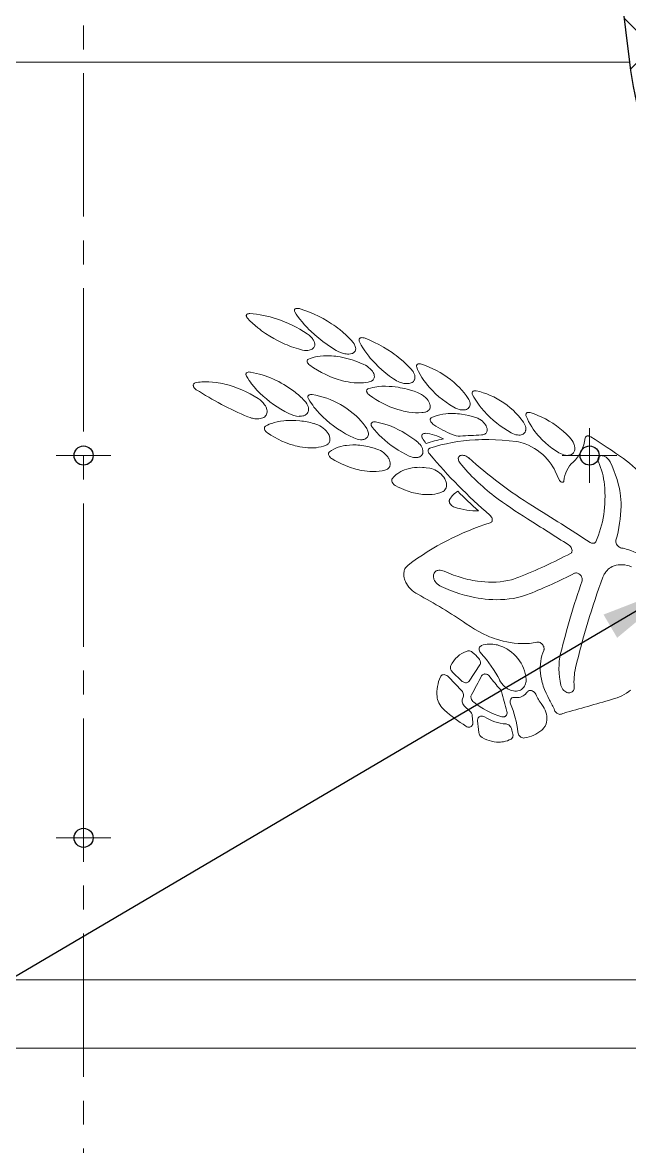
# Model space of a CAD drawing. Extents: x -180 to 858, y -94 to 522.
# Drawn here: x 311.02 to 333.26, y 177.16 to 218.33 of the extents above; entities that cross this region are included whole.
import ezdxf

# ---------------------------------------------------------------- set-up
doc = ezdxf.new("R2010")
doc.units = 0
doc.header["$LTSCALE"] = 7
doc.header["$MEASUREMENT"] = 0
doc.linetypes.add('CENTER2', pattern=[1.125, 0.75, -0.125, 0.125, -0.125])
doc.layers.get('0').update_dxf_attribs({"linetype": 'CONTINUOUS', "lineweight": 15})
for name, color, linetype, lineweight in [('1', 1, 'CENTER2', 15), ('3', 3, 'CONTINUOUS', 30), ('8', 250, 'CONTINUOUS', 15)]:
    doc.layers.add(name, color=color, linetype=linetype, lineweight=lineweight)
doc.styles.add('ITALICT', font='ITALICT.shx', dxfattribs={"width": 0.8, "height": 3})
doc.dimstyles.get("Standard").update_dxf_attribs({"dimtxt": 3, "dimasz": 3, "dimexe": 0.5, "dimexo": 0.5, "dimgap": 0.8, "dimtad": 1, "dimdsep": 46, "dimtxsty": 'ITALICT', "dimcen": 0.09, "dimazin": 2, "dimtfac": 1, "dimtmove": 0, "dimatfit": 3, "dimfxl": 1, "dimtolj": 1, "dimtzin": 0, "dimarcsym": 0})

msp = doc.modelspace()

# ---------------------------------------------------------------- hatches: boundary and pattern name
at = {"layer": '8'}
h = msp.add_hatch(dxfattribs=at)
h.set_pattern_fill('ANSI37', color=256, scale=15)
h.paths.add_polyline_path([(352.7875, 165.9892), (353.6076, 174.242, 0.0247662), (353.9311, 180.7683), (353.9311, 183.2683, 0.2007632), (341.5938, 212.7557, -0.1692406), (339.2115, 217.5979), (334.6943, 254.4683), (328.6495, 254.4683), (333.2561, 216.8683, 0.1692406), (337.3815, 208.4829, -0.2007632), (347.9311, 183.2683), (347.9311, 180.7683, -0.0247662), (347.637, 174.8353), (346.8169, 166.5825, 0.0216508), (346.4311, 159.6683), (345.3334, 71.5419, 0.0344623), (345.5664, 67.4179), (347.6957, 50.5186, -0.0313452), (347.9311, 46.7683), (347.9311, 42.7683, -0.0349642), (347.5495, 37.3183), (353.9311, 37.3183), (353.9311, 46.7683, 0.0313452), (353.6487, 51.2687), (351.5193, 68.168, -0.0344623), (351.3329, 71.4672), (352.4306, 159.5935, -0.0216508)])
h.paths.add_polyline_path([(366.2561, 254.4683), (340.7392, 254.4683), (345.167, 218.3275, 0.1692406), (345.8062, 217.0284, -0.2007632), (359.9311, 183.2683), (359.9311, 180.7683, -0.0247662), (359.5782, 173.6487), (358.7581, 165.3959, 0.0216508), (358.4301, 159.5188), (357.3325, 71.3924, 0.0344623), (357.4723, 68.918), (359.6016, 52.0188, -0.0313452), (359.9311, 46.7683), (359.9311, 37.3183), (366.2561, 37.3183)])
h.paths.add_polyline_path([(351.0771, 129.7419), (351.0771, 137.849), (347.3271, 137.849), (347.3271, 129.7419)], flags=24)
h.paths.add_polyline_path([(350.1727, 138.0666), (350.1727, 145.4083), (347.5477, 145.4083), (347.5477, 138.0666)], flags=24)
h.paths.add_polyline_path([(363.0726, 138.0666), (363.0726, 145.4083), (360.4476, 145.4083), (360.4476, 138.0666)], flags=24)
h.paths.add_polyline_path([(363.977, 129.7419), (363.977, 137.849), (360.227, 137.849), (360.227, 129.7419)], flags=24)

# ---------------------------------------------------------------- linework, layer by layer
at = {"layer": '1'}
for p, q in [((313.2561, 279.4683), (313.2561, 2.3183)), ((331.7934, 203.4683), (331.7934, 201.4683)), ((312.2561, 202.4683), (314.2561, 202.4683)), ((332.7934, 202.4683), (330.7934, 202.4683)), ((312.2561, 188.4683), (314.2561, 188.4683))]:
    msp.add_line(p, q, dxfattribs=at)
at = {"layer": '3'}
msp.add_line((325.8561, 277.2683), (333.2561, 216.8683), dxfattribs=at)
for centre in [(313.2561, 202.4683), (331.7934, 202.4683), (313.2561, 188.4683)]:
    msp.add_circle(centre, 0.35, dxfattribs=at)
msp.add_arc((347.3507, 218.5951), 14.2, 186.98487, 225.40789, dxfattribs=at)
at = {"layer": '8'}
for p, q in [((313.2561, 216.8683), (293.2561, 216.8683)), ((313.2561, 216.8683), (333.2561, 216.8683)), ((330.5355, 201.8948), (330.68, 201.5757)), ((327.771, 194.8023), (327.3764, 194.2083)), ((326.623, 194.3685), (327.1076, 193.8568)), ((327.1031, 194.2194), (326.7729, 194.5399)), ((327.1682, 193.652), (327.1308, 193.5229)), ((327.2025, 193.3048), (327.419, 193.0982)), ((327.495, 192.9445), (327.5174, 192.6932)), ((313.2561, 183.2683), (278.5811, 183.2683)), ((313.2561, 183.2683), (347.9311, 183.2683)), ((313.2561, 180.7683), (278.5811, 180.7683)), ((313.2561, 180.7683), (347.9311, 180.7683))]:
    msp.add_line(p, q, dxfattribs=at)
for points in [[(319.2586, 207.4995), (319.2441, 207.517), (319.2317, 207.5358), (319.2238, 207.5515), (319.2182, 207.5673), (319.2151, 207.5847), (319.2159, 207.6012), (319.2188, 207.6123), (319.2238, 207.6227), (319.2307, 207.6321), (319.2394, 207.6403), (319.261, 207.653), (319.2791, 207.6593), (319.2987, 207.6633), (319.3222, 207.6654), (319.3461, 207.6651)], [(320.5514, 206.5869), (320.3889, 206.6653), (320.2296, 206.7501), (320.0743, 206.8409), (319.9234, 206.9375), (319.7774, 207.0396), (319.7065, 207.0927), (319.6371, 207.1471), (319.536, 207.2311), (319.4389, 207.3179), (319.3463, 207.4074), (319.2586, 207.4995)], [(320.9966, 207.7271), (320.9843, 207.7529), (320.9806, 207.7662), (320.9787, 207.7793), (320.979, 207.7919), (320.9814, 207.8036), (320.9859, 207.814), (320.9923, 207.8234), (321.0005, 207.8318), (321.0102, 207.8391), (321.0333, 207.8499), (321.0644, 207.8567), (321.098, 207.8581), (321.1331, 207.8549), (321.1634, 207.8491), (321.1936, 207.8408)], [(322.5102, 206.3194), (322.3434, 206.4237), (322.1806, 206.5332), (322.0224, 206.6479), (321.8693, 206.7675), (321.7218, 206.8918), (321.5807, 207.0206), (321.5127, 207.0865), (321.4466, 207.1535), (321.3512, 207.2557), (321.2607, 207.36), (321.1756, 207.4663), (321.0963, 207.5742), (321.0448, 207.6504), (320.9966, 207.7271)], [(321.1936, 207.8408), (321.3639, 207.7832), (321.5329, 207.7188), (321.7002, 207.6476), (321.8654, 207.5698), (322.0278, 207.4853), (322.187, 207.3944), (322.3423, 207.2969), (322.4188, 207.2454), (322.4941, 207.1923), (322.5669, 207.1383), (322.6383, 207.0828), (322.7577, 206.9836), (322.8722, 206.8797), (322.9808, 206.7715), (323.0569, 206.6889), (323.1289, 206.6042)], [(321.4428, 206.929), (321.4796, 206.9027), (321.5152, 206.8749), (321.5602, 206.8353), (321.6015, 206.7933), (321.6385, 206.7493), (321.6587, 206.7211), (321.6768, 206.6922), (321.6905, 206.667), (321.7022, 206.6413), (321.7164, 206.5995), (321.7242, 206.5579), (321.725, 206.5175), (321.7226, 206.498), (321.7183, 206.4792), (321.7069, 206.4493), (321.6905, 206.422), (321.6693, 206.3977), (321.644, 206.3766), (321.625, 206.3644), (321.6046, 206.3537), (321.5603, 206.3367), (321.5178, 206.3264), (321.4731, 206.3201), (321.4265, 206.3178), (321.3908, 206.3184), (321.3546, 206.3209), (321.2814, 206.3313), (321.208, 206.348)], [(323.3568, 206.661), (323.3482, 206.6877), (323.3464, 206.701), (323.3466, 206.7139), (323.3487, 206.7262), (323.3528, 206.7374), (323.3591, 206.7481), (323.3675, 206.7576), (323.3783, 206.7661), (323.3907, 206.773), (323.4044, 206.7784), (323.4193, 206.7822), (323.4516, 206.7855), (323.4861, 206.7836), (323.5288, 206.7755), (323.5711, 206.7618)], [(324.6098, 205.2737), (324.4644, 205.3786), (324.3233, 205.4885), (324.1872, 205.6033), (324.0564, 205.7226), (323.9318, 205.8463), (323.8707, 205.911), (323.8114, 205.9767), (323.7567, 206.0405), (323.7038, 206.105), (323.6268, 206.2054), (323.555, 206.3075), (323.4887, 206.4108), (323.4287, 206.5154), (323.3911, 206.5881), (323.3568, 206.661)], [(323.5711, 206.7618), (323.7417, 206.6914), (323.9105, 206.6142), (324.0769, 206.5303), (324.2406, 206.4397), (324.401, 206.3426), (324.5575, 206.239), (324.6352, 206.184), (324.7116, 206.1274), (324.7846, 206.0709), (324.8562, 206.0129), (324.9624, 205.9219), (325.065, 205.8276), (325.1636, 205.7301), (325.2578, 205.6295)], [(323.1289, 206.6042), (323.1657, 206.5538), (323.1814, 206.5277), (323.195, 206.5012), (323.2108, 206.461), (323.2207, 206.4209), (323.224, 206.3817), (323.2201, 206.3442), (323.213, 206.3194), (323.2024, 206.2962), (323.1885, 206.275), (323.1759, 206.2604), (323.1617, 206.2471), (323.1437, 206.2336), (323.1241, 206.2217), (323.1024, 206.2114), (323.0793, 206.2027), (323.0304, 206.1908), (322.9781, 206.1849), (322.9272, 206.1845), (322.875, 206.1887), (322.8218, 206.197), (322.7818, 206.2059), (322.7417, 206.2168), (322.6623, 206.2442), (322.5848, 206.2786), (322.5102, 206.3194)], [(321.5458, 205.7738), (321.511, 205.8023), (321.4812, 205.8344), (321.4687, 205.8516), (321.4583, 205.8695), (321.4478, 205.8959), (321.4435, 205.9225), (321.4441, 205.9352), (321.4465, 205.9472), (321.4563, 205.9674), (321.4721, 205.984), (321.4926, 205.9962)], [(321.4926, 205.9962), (321.5594, 206.0234), (321.6285, 206.0471), (321.6998, 206.0675), (321.7546, 206.0805), (321.8105, 206.0917), (321.9247, 206.1088), (322.0419, 206.119), (322.1413, 206.1225), (322.2421, 206.1218), (322.3439, 206.1168), (322.4206, 206.1105), (322.4976, 206.102), (322.5754, 206.0913), (322.6534, 206.0785), (322.7989, 206.0492), (322.9447, 206.0131), (323.0904, 205.9702), (323.2353, 205.921), (323.3787, 205.8657), (323.5203, 205.8045)], [(325.4591, 205.7016), (325.452, 205.7293), (325.451, 205.743), (325.4519, 205.7562), (325.4548, 205.7686), (325.4594, 205.7799), (325.4658, 205.7898), (325.4737, 205.7985), (325.4939, 205.8126), (325.518, 205.8215), (325.5348, 205.8246), (325.5526, 205.826), (325.5751, 205.8254), (325.5981, 205.8225), (325.6404, 205.8121)], [(319.2244, 205.3781), (319.2121, 205.4049), (319.2058, 205.4326), (319.2054, 205.4462), (319.207, 205.4591), (319.2105, 205.4709), (319.216, 205.4819), (319.2234, 205.4919), (319.2325, 205.5007), (319.2556, 205.515), (319.283, 205.5241), (319.3124, 205.5281), (319.3437, 205.5279), (319.3756, 205.524)], [(323.7574, 205.18), (323.6759, 205.1596), (323.5914, 205.1441), (323.5044, 205.1335), (323.4152, 205.1276), (323.3548, 205.1261), (323.2936, 205.1266), (323.1697, 205.1332), (323.0441, 205.147), (322.943, 205.1629), (322.8415, 205.1829), (322.74, 205.2068), (322.664, 205.2273), (322.5882, 205.2497), (322.4375, 205.3004), (322.3591, 205.33), (322.2813, 205.3615), (322.1272, 205.4303), (321.976, 205.5063), (321.8282, 205.5892), (321.6846, 205.6784), (321.5458, 205.7738)], [(323.5203, 205.8045), (323.5818, 205.7735), (323.6412, 205.7377), (323.6974, 205.6975), (323.7552, 205.6479), (323.7818, 205.6213), (323.8066, 205.5936), (323.8366, 205.555), (323.8623, 205.515), (323.883, 205.4739), (323.8976, 205.434), (323.9062, 205.3943), (323.9082, 205.3552), (323.9032, 205.3176), (323.8947, 205.2913), (323.8824, 205.267), (323.8664, 205.2452), (323.8525, 205.2309), (323.8369, 205.218), (323.819, 205.206), (323.7995, 205.1957), (323.7574, 205.18)], [(325.2578, 205.6295), (325.3042, 205.5726), (325.3247, 205.5428), (325.3431, 205.5124), (325.3676, 205.4627), (325.3852, 205.4123), (325.3913, 205.3863), (325.3952, 205.3607), (325.3966, 205.3372), (325.3961, 205.3143), (325.3936, 205.2932), (325.3893, 205.2728), (325.3806, 205.247), (325.3686, 205.2228), (325.3534, 205.2005), (325.3401, 205.1852), (325.3252, 205.1711), (325.291, 205.1469), (325.258, 205.1304), (325.222, 205.1178), (325.1836, 205.1091), (325.1537, 205.1049), (325.1228, 205.1027), (325.059, 205.1037), (324.9902, 205.1123), (324.9204, 205.1277), (324.8507, 205.1494), (324.7821, 205.1769), (324.7229, 205.2054), (324.6654, 205.2378), (324.6098, 205.2737)], [(326.8138, 204.2415), (326.6735, 204.3283), (326.5367, 204.4212), (326.4038, 204.52), (326.2755, 204.6243), (326.1524, 204.7337), (326.035, 204.8478), (325.9787, 204.9065), (325.9241, 204.9663), (325.8542, 205.0475), (325.7878, 205.1304), (325.7251, 205.2147), (325.6523, 205.3223), (325.5862, 205.4319), (325.5277, 205.5427), (325.4911, 205.6221), (325.4591, 205.7016)], [(325.6404, 205.8121), (325.7797, 205.7638), (325.918, 205.7089), (326.055, 205.6474), (326.19, 205.5797), (326.3228, 205.5058), (326.4527, 205.4259), (326.5794, 205.3403), (326.7021, 205.249), (326.8203, 205.1523), (326.9336, 205.0504), (327.0259, 204.9594), (327.1137, 204.8647), (327.1966, 204.7667), (327.2738, 204.6659), (327.3446, 204.5626)], [(317.3858, 204.8789), (317.3465, 204.9109), (317.328, 204.9296), (317.3115, 204.9493), (317.2987, 204.9679), (317.2881, 204.9872), (317.2773, 205.0177), (317.2747, 205.0336), (317.2743, 205.0491), (317.2762, 205.0633), (317.2804, 205.0766), (317.2867, 205.0885), (317.2951, 205.0994), (317.3057, 205.1092), (317.318, 205.1177), (317.3456, 205.1297)], [(317.3456, 205.1297), (317.4044, 205.1409), (317.4641, 205.1501), (317.5279, 205.1579), (317.5926, 205.1636), (317.7201, 205.1691), (317.8496, 205.1677), (317.9803, 205.1596), (318.1118, 205.1452), (318.1889, 205.1341), (318.266, 205.1209), (318.347, 205.1051), (318.4278, 205.0871), (318.5849, 205.0463), (318.7408, 204.9983), (318.8996, 204.9415), (319.0566, 204.8773), (319.2109, 204.8061), (319.3622, 204.7281), (319.5097, 204.6435), (319.653, 204.5524)], [(320.7748, 204.006), (320.6293, 204.0827), (320.4868, 204.1646), (320.3478, 204.2517), (320.2125, 204.3436), (320.0813, 204.4402), (319.9546, 204.5413), (319.8327, 204.6466), (319.7164, 204.7559), (319.6082, 204.8668), (319.506, 204.9815), (319.4108, 205.0994), (319.366, 205.1595), (319.3233, 205.2203), (319.272, 205.2987), (319.2244, 205.3781)], [(323.6882, 204.9188), (323.7669, 204.9414), (323.8476, 204.9605), (323.93, 204.9762), (323.9928, 204.9857), (324.0565, 204.9934), (324.1859, 205.0034), (324.3177, 205.0064), (324.4514, 205.0026), (324.5593, 204.9949), (324.6679, 204.9831), (324.7771, 204.9675), (324.8582, 204.9534), (324.9394, 204.9373), (325.0227, 204.9187), (325.1061, 204.898), (325.2351, 204.8619), (325.3639, 204.8209), (325.4919, 204.7753)], [(321.4946, 204.5429), (321.4815, 204.5703), (321.4742, 204.5988), (321.4731, 204.6128), (321.4738, 204.6262), (321.4765, 204.6385), (321.481, 204.6501), (321.4873, 204.6608), (321.4954, 204.6704), (321.5165, 204.6864), (321.5421, 204.6972), (321.5704, 204.7028), (321.6007, 204.7038), (321.632, 204.7009)], [(321.632, 204.7009), (321.7647, 204.6771), (321.8976, 204.6465), (322.0299, 204.6092), (322.1613, 204.5656), (322.2916, 204.5159), (322.4202, 204.4602), (322.5467, 204.3988), (322.6707, 204.3318), (322.7918, 204.2594), (322.9096, 204.1818), (323.0235, 204.099), (323.1331, 204.0113), (323.2378, 203.9188), (323.3371, 203.8217), (323.4183, 203.734), (323.4946, 203.6431), (323.5654, 203.5493), (323.6302, 203.4529)], [(323.7311, 204.6754), (323.7016, 204.6991), (323.6751, 204.7257), (323.6529, 204.7544), (323.6366, 204.7838), (323.6265, 204.8144), (323.6242, 204.8295), (323.6241, 204.8441), (323.6272, 204.8617), (323.6339, 204.8778), (323.6441, 204.8919), (323.6639, 204.908), (323.6882, 204.9188)], [(325.7527, 204.0546), (325.6979, 204.0468), (325.6423, 204.041), (325.5287, 204.0349), (325.4125, 204.0361), (325.2943, 204.0441), (325.1748, 204.0588), (325.0543, 204.0797), (324.9817, 204.0951), (324.9091, 204.1126), (324.7639, 204.1537), (324.6195, 204.2023), (324.4761, 204.2581), (324.3343, 204.3207), (324.209, 204.3823), (324.0856, 204.4489), (323.9645, 204.5201), (323.8462, 204.5957), (323.7311, 204.6754)], [(325.4919, 204.7753), (325.5659, 204.7434), (325.6377, 204.7042), (325.7059, 204.6582), (325.7383, 204.6328), (325.7693, 204.606), (325.8082, 204.5681), (325.8438, 204.5281), (325.8756, 204.486), (325.9053, 204.4381), (325.9289, 204.3888), (325.9453, 204.3389), (325.9507, 204.3141), (325.9538, 204.2895), (325.9543, 204.2514), (325.9489, 204.2149), (325.9375, 204.1809), (325.9203, 204.1499), (325.8982, 204.1231), (325.8712, 204.1003), (325.8403, 204.0818), (325.806, 204.0676), (325.7799, 204.06), (325.7527, 204.0546)], [(327.5088, 204.6902), (327.4969, 204.7186), (327.4907, 204.7473), (327.4914, 204.7742), (327.4986, 204.7968), (327.5122, 204.8158), (327.5309, 204.83), (327.5542, 204.8394), (327.5807, 204.844), (327.609, 204.8439), (327.6377, 204.8398)], [(328.916, 203.3018), (328.7799, 203.3813), (328.6465, 203.4671), (328.516, 203.5588), (328.3892, 203.6561), (328.2664, 203.7585), (328.1481, 203.8657), (328.0349, 203.9774), (327.9272, 204.0932), (327.8256, 204.2126), (327.7448, 204.3165), (327.6693, 204.4226), (327.5994, 204.5305), (327.5523, 204.6101), (327.5088, 204.6902)], [(327.6377, 204.8398), (327.7673, 204.8093), (327.8971, 204.7711), (328.0265, 204.7255), (328.1551, 204.6729), (328.2824, 204.6133), (328.4078, 204.5471), (328.5308, 204.4745), (328.6509, 204.3958), (328.7676, 204.3111), (328.8803, 204.2209), (328.9885, 204.1253), (329.0915, 204.0247), (329.1902, 203.9179), (329.2375, 203.8622), (329.2831, 203.8055), (329.3261, 203.7488), (329.3671, 203.6912)], [(319.653, 204.5524), (319.7197, 204.504), (319.7819, 204.4507), (319.8385, 204.3928), (319.8643, 204.3622), (319.8882, 204.3307), (319.9165, 204.2874), (319.9405, 204.2429), (319.9594, 204.1975), (319.9742, 204.1454), (319.9786, 204.1193), (319.9809, 204.0936), (319.98, 204.0555), (319.974, 204.0188), (319.9626, 203.9839), (319.946, 203.9513), (319.9221, 203.9191), (319.8926, 203.8907), (319.8582, 203.8667), (319.8199, 203.847), (319.7763, 203.8312), (319.73, 203.8201), (319.6818, 203.8133), (319.6462, 203.8111), (319.6101, 203.8109), (319.5704, 203.8128), (319.5303, 203.8169), (319.4887, 203.8232), (319.447, 203.8317), (319.403, 203.8427), (319.3593, 203.8559), (319.2757, 203.8869)], [(321.3516, 204.4694), (321.3936, 204.4196), (321.4303, 204.3669), (321.4602, 204.3121), (321.4798, 204.2638), (321.4925, 204.2151), (321.4962, 204.1908), (321.4979, 204.1668), (321.497, 204.1353), (321.4923, 204.1048), (321.4839, 204.0756), (321.4684, 204.0423), (321.4476, 204.012), (321.4217, 203.9852), (321.3913, 203.9621), (321.3689, 203.9488), (321.3451, 203.9374), (321.3191, 203.9275), (321.2919, 203.9194), (321.2354, 203.9087), (321.1933, 203.905), (321.1504, 203.9045)], [(323.151, 203.112), (322.9971, 203.1874), (322.8462, 203.2693), (322.6986, 203.3574), (322.5547, 203.4514), (322.4151, 203.551), (322.2801, 203.6559), (322.1502, 203.7657), (322.026, 203.8803), (321.9098, 203.9976), (321.7998, 204.1192), (321.7474, 204.1816), (321.6969, 204.2448), (321.6487, 204.3088), (321.6025, 204.3736), (321.5465, 204.4577), (321.4946, 204.5429)], [(327.3446, 204.5626), (327.3722, 204.5152), (327.3938, 204.4666), (327.4086, 204.4178), (327.4132, 204.3936), (327.4159, 204.3699), (327.4154, 204.3291), (327.4085, 204.2907), (327.3949, 204.2554), (327.3751, 204.224), (327.3493, 204.197), (327.3194, 204.1755), (327.2851, 204.1587), (327.2474, 204.1467), (327.2069, 204.1393), (327.1787, 204.1369), (327.1498, 204.1364), (327.0905, 204.141), (327.0558, 204.1467), (327.0207, 204.1546), (326.9505, 204.1765), (326.8811, 204.2057), (326.8138, 204.2415)], [(319.9261, 203.5468), (319.9919, 203.5807), (320.0601, 203.6115), (320.1304, 203.6392), (320.1845, 203.658), (320.2396, 203.675), (320.3526, 203.7041), (320.4688, 203.7266), (320.5877, 203.7428), (320.6601, 203.7495), (320.7331, 203.7541), (320.8068, 203.7566), (320.881, 203.7571), (321.0303, 203.7521), (321.1836, 203.7391)], [(326.0817, 203.5986), (326.0497, 203.622), (326.0205, 203.6488), (325.9954, 203.6782), (325.9758, 203.7091), (325.9621, 203.7417), (325.9579, 203.7581), (325.9558, 203.7741), (325.9558, 203.789), (325.958, 203.8033), (325.9622, 203.8165), (325.9684, 203.8286), (325.9761, 203.8391), (325.9853, 203.8483), (326.0077, 203.8623)], [(326.0077, 203.8623), (326.1039, 203.9017), (326.2041, 203.9346), (326.308, 203.9612), (326.415, 203.9815), (326.5247, 203.9958), (326.6179, 204.0032), (326.7124, 204.0065), (326.808, 204.0059), (326.8795, 204.003), (326.9514, 203.998), (327.0255, 203.9908), (327.0999, 203.9815), (327.2321, 203.96), (327.3645, 203.9324), (327.497, 203.8988), (327.6296, 203.8592)], [(327.6296, 203.8592), (327.6626, 203.8475), (327.6953, 203.8338), (327.7286, 203.8176), (327.7613, 203.7994), (327.8228, 203.7585), (327.8667, 203.723), (327.9073, 203.6843), (327.944, 203.6426), (327.9761, 203.5983), (328.002, 203.5534), (328.022, 203.5073), (328.0349, 203.4607), (328.0385, 203.4375), (328.0401, 203.4145), (328.0396, 203.3927), (328.037, 203.3716), (328.0327, 203.3527), (328.0266, 203.3349), (328.0152, 203.3119), (328.0005, 203.2913), (327.9827, 203.273), (327.9522, 203.2512), (327.917, 203.2354), (327.8783, 203.2253), (327.8368, 203.2209)], [(329.4712, 203.9061), (329.4625, 203.9351), (329.4598, 203.9637), (329.4637, 203.99), (329.4737, 204.0115), (329.4894, 204.0285), (329.5097, 204.0405), (329.5342, 204.0476), (329.5613, 204.0496), (329.5899, 204.0469), (329.619, 204.04)], [(330.669, 202.5723), (330.5401, 202.6533), (330.4143, 202.7415), (330.2921, 202.8366), (330.1743, 202.9379), (330.0614, 203.0451), (329.9541, 203.1574), (329.9027, 203.2154), (329.8531, 203.2744), (329.7897, 203.3548), (329.7297, 203.4366), (329.6733, 203.5199), (329.6145, 203.6151), (329.561, 203.7114), (329.5131, 203.8085), (329.4712, 203.9061)], [(329.619, 204.04), (329.7596, 203.9932), (329.8997, 203.9387), (330.0388, 203.8767), (330.1764, 203.8074), (330.3119, 203.7312), (330.445, 203.6482), (330.575, 203.5587), (330.7017, 203.463), (330.8243, 203.3615), (330.9425, 203.2544), (331.0556, 203.142)], [(319.9918, 203.299), (319.9545, 203.3287), (319.9362, 203.3468), (319.9197, 203.366), (319.9077, 203.3827), (319.8975, 203.4001), (319.8853, 203.4289), (319.8792, 203.4585), (319.8789, 203.4729), (319.8805, 203.4867), (319.8892, 203.5106), (319.9049, 203.5312), (319.9261, 203.5468)], [(321.6969, 203.6429), (321.7682, 203.6208), (321.8382, 203.5926), (321.9062, 203.5587), (321.9713, 203.5195), (322.0331, 203.4753), (322.0905, 203.4265), (322.1428, 203.3734), (322.1831, 203.3242), (322.218, 203.2722), (322.2472, 203.2163), (322.2589, 203.1878), (322.2683, 203.159), (322.278, 203.1159), (322.282, 203.0733), (322.2797, 203.0319), (322.271, 202.9924), (322.2607, 202.9653), (322.2471, 202.94), (322.2304, 202.9166), (322.2158, 202.9005), (322.1997, 202.8856), (322.1631, 202.86), (322.1217, 202.8399)], [(323.6302, 203.4529), (323.6462, 203.4257), (323.6601, 203.3979), (323.6751, 203.3602), (323.6857, 203.3223), (323.6913, 203.2846), (323.6913, 203.2446), (323.6847, 203.2065), (323.6713, 203.1709), (323.6514, 203.139), (323.6255, 203.1116), (323.5943, 203.0888), (323.5587, 203.0709), (323.5196, 203.0581), (323.492, 203.0523), (323.4634, 203.0485), (323.4323, 203.0468), (323.4007, 203.0471), (323.338, 203.0535), (323.275, 203.0669), (323.2124, 203.0866), (323.151, 203.112)], [(323.8328, 203.5041), (323.8118, 203.5356), (323.7969, 203.5691), (323.7924, 203.586), (323.7901, 203.6027), (323.7907, 203.6231), (323.7954, 203.6424), (323.8043, 203.6598), (323.8133, 203.6711), (323.8242, 203.6808), (323.8369, 203.689), (323.8512, 203.6954), (323.8823, 203.7031), (323.916, 203.7047), (323.951, 203.7009)], [(325.1869, 202.4487), (325.05, 202.5149), (324.9153, 202.5871), (324.7834, 202.665), (324.6545, 202.7483), (324.5289, 202.8366), (324.4072, 202.9297), (324.2896, 203.0274), (324.1765, 203.1294), (324.0846, 203.219), (323.9964, 203.3116), (323.9122, 203.4068), (323.8328, 203.5041)], [(323.951, 203.7009), (324.0941, 203.6712), (324.237, 203.6341), (324.3792, 203.5897), (324.5204, 203.5383), (324.6599, 203.4803), (324.7973, 203.4157), (324.9324, 203.3449), (325.0646, 203.2679), (325.177, 203.1961), (325.2867, 203.1199), (325.3933, 203.0394), (325.4964, 202.9549)], [(329.3671, 203.6912), (329.3971, 203.6434), (329.4219, 203.594), (329.4407, 203.5439), (329.4527, 203.4943), (329.4574, 203.4479), (329.4549, 203.4035), (329.4508, 203.3818), (329.4449, 203.3611), (329.4374, 203.3423), (329.4283, 203.3247), (329.4095, 203.2981), (329.3864, 203.2749), (329.3596, 203.2554), (329.3297, 203.24), (329.2892, 203.2267), (329.245, 203.2191), (329.1983, 203.2173), (329.1502, 203.2209), (329.0918, 203.2317), (329.0325, 203.2493), (328.9735, 203.2728), (328.916, 203.3018)], [(321.3723, 202.7585), (321.2765, 202.7706), (321.1804, 202.7868), (321.0843, 202.8069), (321.0122, 202.8244), (320.9405, 202.844), (320.7977, 202.8889), (320.6565, 202.9412), (320.5174, 203.0004), (320.381, 203.0662), (320.2477, 203.1381), (320.1178, 203.2158), (319.9918, 203.299)], [(325.4964, 202.9549), (325.541, 202.9134), (325.5817, 202.8684), (325.6173, 202.8204), (325.6468, 202.7705), (325.6688, 202.7207), (325.6771, 202.6955), (325.6834, 202.6703), (325.6886, 202.6369), (325.6898, 202.604), (325.6869, 202.5722), (325.6784, 202.5376), (325.6643, 202.5056), (325.645, 202.4769), (325.6207, 202.4519), (325.592, 202.4311), (325.5728, 202.4207), (325.5525, 202.4118), (325.5288, 202.4039), (325.5042, 202.3979), (325.4531, 202.3914), (325.3998, 202.3918), (325.3452, 202.3984), (325.2902, 202.4108), (325.2381, 202.4276), (325.1869, 202.4487)], [(325.6693, 203.1009), (325.6594, 203.1191), (325.6515, 203.138), (325.6446, 203.1636), (325.6424, 203.1886), (325.6455, 203.2118), (325.6549, 203.2343), (325.6707, 203.2534), (325.6914, 203.2678), (325.7156, 203.2771), (325.7424, 203.2817), (325.7707, 203.2818)], [(325.9442, 202.74), (326.143, 202.8009), (326.3446, 202.8551), (326.549, 202.9025), (326.7557, 202.9433), (326.9647, 202.9774), (327.1756, 203.0052), (327.3883, 203.0265), (327.6025, 203.0416), (327.7249, 203.0473), (327.8476, 203.0511), (327.9721, 203.0528), (328.097, 203.0526), (328.3462, 203.0462), (328.5963, 203.032), (328.8471, 203.01), (329.0985, 202.9804)], [(329.0985, 202.9804), (329.1831, 202.9664), (329.2683, 202.9472), (329.3536, 202.9227), (329.4387, 202.8934), (329.4952, 202.8711), (329.5514, 202.8469), (329.6624, 202.7923), (329.771, 202.7303), (329.8766, 202.6612), (329.9785, 202.5854), (330.0759, 202.5033), (330.1611, 202.4227), (330.2415, 202.3377), (330.3165, 202.2484), (330.3856, 202.1555), (330.4482, 202.0593), (330.4945, 201.9777), (330.5355, 201.8948)], [(331.0556, 203.142), (331.1054, 203.0855), (331.1498, 203.0253), (331.1872, 202.9629), (331.2031, 202.931), (331.217, 202.8989), (331.2287, 202.8668), (331.2383, 202.8347), (331.2453, 202.8035), (331.25, 202.7728), (331.2525, 202.7244), (331.2484, 202.6782), (331.2376, 202.6349), (331.2201, 202.5957), (331.2044, 202.5715), (331.1858, 202.5497), (331.1645, 202.5306), (331.1468, 202.518), (331.1278, 202.5069), (331.0962, 202.4931), (331.0621, 202.4831), (331.026, 202.4771), (330.9978, 202.475), (330.9689, 202.475), (330.9093, 202.4809), (330.8482, 202.4944), (330.7869, 202.5147), (330.7274, 202.5407), (330.669, 202.5723)], [(331.6347, 203.1134), (331.6404, 203.1357), (331.6513, 203.155), (331.6666, 203.1699), (331.6859, 203.1803), (331.7083, 203.1861), (331.7329, 203.1872), (331.751, 203.1854), (331.7696, 203.1814), (331.8075, 203.1679), (331.8443, 203.1478)], [(322.3647, 202.3426), (322.333, 202.3639), (322.3038, 202.3884), (322.2782, 202.4156), (322.2638, 202.4344), (322.2514, 202.4543), (322.2386, 202.4821), (322.2307, 202.5104), (322.229, 202.5379), (322.2307, 202.5516), (322.2343, 202.5648), (322.2399, 202.5774), (322.2472, 202.5889), (322.2561, 202.5991), (322.2665, 202.608)], [(322.2665, 202.608), (322.3399, 202.6573), (322.4179, 202.7011), (322.5003, 202.7393), (322.5863, 202.772), (322.6757, 202.7992), (322.7679, 202.8211), (322.8243, 202.8317), (322.8815, 202.8404), (322.9979, 202.8525), (323.1164, 202.8576), (323.2365, 202.8559), (323.3067, 202.8519), (323.3772, 202.8459), (323.4489, 202.8376), (323.5208, 202.8273), (323.6638, 202.8007), (323.807, 202.7664), (323.9056, 202.7383), (324.0036, 202.7068)], [(324.0036, 202.7068), (324.0695, 202.6811), (324.1336, 202.6494), (324.1952, 202.6123), (324.2534, 202.57), (324.3075, 202.5232), (324.3567, 202.4721), (324.3999, 202.4173), (324.4195, 202.3878), (324.437, 202.3575), (324.452, 202.3276), (324.4648, 202.2971), (324.4793, 202.2503), (324.4876, 202.2034), (324.489, 202.1575), (324.4831, 202.1134), (324.4774, 202.0925), (324.4699, 202.0725), (324.4606, 202.0535), (324.4496, 202.0355), (324.4368, 202.0185), (324.4225, 202.0028), (324.3893, 201.9755), (324.3509, 201.9537), (324.3246, 201.9429), (324.2967, 201.9343)], [(325.929, 202.5261), (325.9051, 202.5592), (325.8875, 202.5943), (325.8817, 202.6123), (325.878, 202.6303), (325.877, 202.6555), (325.8813, 202.6794), (325.891, 202.7006), (325.905, 202.7174), (325.9231, 202.7307), (325.9442, 202.74)], [(324.2967, 201.9343), (324.2444, 201.9217), (324.1911, 201.9109), (324.082, 201.8946), (323.9701, 201.8852), (323.8561, 201.8826), (323.7404, 201.8864), (323.643, 201.8943), (323.5451, 201.9064), (323.447, 201.9225), (323.3749, 201.9368), (323.3028, 201.953), (323.2276, 201.9721), (323.1526, 201.9933), (323.0768, 202.0168), (323.0014, 202.0423), (322.852, 202.099), (322.7044, 202.1631), (322.5592, 202.2342), (322.4612, 202.2869), (322.3647, 202.3426)], [(327.0471, 202.1946), (327.0252, 202.2248), (327.007, 202.2566), (326.9935, 202.2888), (326.9851, 202.3213), (326.9825, 202.3554), (326.9838, 202.3718), (326.9869, 202.3877), (326.9919, 202.4025), (326.9987, 202.4164), (327.0127, 202.4357), (327.0304, 202.4517), (327.0514, 202.4641), (327.0692, 202.471), (327.0885, 202.476), (327.1096, 202.479), (327.1314, 202.4798), (327.1753, 202.4758), (327.2216, 202.4643), (327.2669, 202.446), (327.3111, 202.4216), (327.3407, 202.4011), (327.3685, 202.3784)], [(332.1203, 202.2383), (332.1115, 202.2622), (332.1049, 202.2862), (332.0999, 202.3181), (332.0997, 202.3488), (332.1043, 202.3772), (332.1145, 202.4036), (332.1303, 202.426), (332.151, 202.4436), (332.1759, 202.4561), (332.2014, 202.4628), (332.2289, 202.4651), (332.2577, 202.4633), (332.2797, 202.4592), (332.3021, 202.453), (332.3261, 202.4442), (332.3501, 202.4332), (332.3971, 202.4055), (332.4408, 202.3714), (332.4714, 202.3415), (332.4992, 202.3087), (332.5219, 202.2761), (332.541, 202.2421)], [(332.541, 202.2421), (332.6169, 202.0813), (332.6856, 201.9191), (332.7469, 201.7559), (332.8003, 201.592), (332.8459, 201.4279), (332.8656, 201.3455), (332.8833, 201.2633), (332.8987, 201.1818), (332.912, 201.1006), (332.928, 200.9787), (332.9389, 200.8577), (332.9449, 200.7376), (332.9457, 200.6188)], [(333.0347, 202.3617), (333.1489, 202.2798), (333.2599, 202.1914), (333.3672, 202.0968), (333.4702, 201.9966), (333.5685, 201.8912), (333.6616, 201.781), (333.7489, 201.6665), (333.8301, 201.5482), (333.9045, 201.4267), (333.9718, 201.3026), (334.0315, 201.1765), (334.0584, 201.1128), (334.0832, 201.0489), (334.105, 200.9871), (334.1249, 200.925), (334.1482, 200.8422), (334.1676, 200.7595), (334.1831, 200.6775)], [(324.5669, 201.6225), (324.6106, 201.6745), (324.658, 201.7233), (324.709, 201.7687), (324.7633, 201.8106), (324.8005, 201.8361), (324.8391, 201.8602), (324.8803, 201.8834), (324.9228, 201.905), (325.0096, 201.9426), (325.1002, 201.9738), (325.1943, 201.9987), (325.2913, 202.0175), (325.3841, 202.0295), (325.4787, 202.0363), (325.5751, 202.0382), (325.6726, 202.0352), (325.738, 202.0305), (325.8036, 202.0239), (325.935, 202.0045)], [(325.935, 202.0045), (326, 201.9896), (326.0645, 201.9683), (326.128, 201.9411), (326.1896, 201.9083), (326.2488, 201.8706), (326.3048, 201.8282), (326.3578, 201.7809), (326.4062, 201.7296), (326.4494, 201.6747), (326.4867, 201.6166), (326.5164, 201.5573), (326.5283, 201.5271), (326.5381, 201.4968), (326.5476, 201.457), (326.5531, 201.4172), (326.5543, 201.3781), (326.5497, 201.3324), (326.5384, 201.2891), (326.5202, 201.249), (326.4956, 201.2129), (326.4656, 201.1822), (326.4305, 201.1567), (326.391, 201.1366)], [(324.6969, 201.3565), (324.6653, 201.3758), (324.6357, 201.3985), (324.609, 201.4241), (324.5935, 201.4422), (324.5798, 201.4613), (324.5647, 201.488), (324.5537, 201.5156), (324.5476, 201.5436), (324.5474, 201.5723), (324.5539, 201.5993), (324.5669, 201.6225)], [(326.391, 201.1366), (326.3045, 201.1043), (326.2141, 201.0784), (326.1203, 201.0588), (326.0238, 201.0456), (325.9249, 201.0383), (325.8411, 201.0369), (325.7563, 201.0395), (325.6707, 201.0459), (325.6062, 201.0532), (325.5414, 201.0626), (325.4115, 201.0873), (325.3439, 201.1033), (325.2763, 201.1212), (325.1419, 201.1628), (325.0085, 201.2118), (324.8764, 201.2679), (324.7861, 201.3107), (324.6969, 201.3565)], [(330.68, 201.5757), (330.6902, 201.5573), (330.7033, 201.5402), (330.7221, 201.522), (330.7434, 201.5073), (330.7661, 201.497), (330.7876, 201.492), (330.8083, 201.4924), (330.8262, 201.4987), (330.8369, 201.5075), (330.8444, 201.5194), (330.8482, 201.5336)], [(326.8448, 200.5793), (326.8076, 200.5948), (326.7721, 200.6156), (326.7395, 200.6408), (326.7103, 200.6701), (326.6858, 200.7024), (326.6668, 200.7372), (326.6552, 200.7722), (326.6521, 200.7906), (326.6511, 200.8087), (326.6523, 200.8248), (326.6556, 200.84), (326.6606, 200.8534), (326.6673, 200.8657)], [(328.1562, 200.0101), (328.181, 200.0214), (328.1966, 200.0333), (328.2096, 200.048), (328.2195, 200.065), (328.2248, 200.0789), (328.2281, 200.0936), (328.2296, 200.1097), (328.2292, 200.1264), (328.2227, 200.1608), (328.2098, 200.1944), (328.1906, 200.2275), (328.1664, 200.2584), (328.1383, 200.286)], [(331.8127, 199.2898), (331.8372, 199.2758), (331.8625, 199.2649), (331.8951, 199.2562), (331.9273, 199.2538), (331.9573, 199.2584), (331.9706, 199.2633), (331.983, 199.2699), (331.9942, 199.2783), (332.0042, 199.2882), (332.0125, 199.2994), (332.0193, 199.3118)], [(332.7564, 199.3689), (332.751, 199.3376), (332.7509, 199.3196), (332.7529, 199.3012), (332.7622, 199.2639), (332.7785, 199.2262), (332.8006, 199.1904), (332.8276, 199.1579), (332.8587, 199.1295), (332.8913, 199.1073), (332.926, 199.091), (332.9609, 199.0817)], [(331.0967, 198.8872), (331.1129, 198.898), (331.1267, 198.9119), (331.1377, 198.9284), (331.1441, 198.9432), (331.1485, 198.9592), (331.1509, 198.9766), (331.1512, 198.9947), (331.146, 199.0311), (331.133, 199.0692), (331.1133, 199.1058), (331.088, 199.1397), (331.058, 199.1698), (331.0244, 199.1951)], [(332.9609, 199.0817), (333.0176, 199.0719), (333.0743, 199.06), (333.1327, 199.0457), (333.191, 199.0293), (333.3058, 198.9909), (333.4198, 198.9447), (333.5325, 198.8912), (333.6435, 198.8306), (333.7523, 198.7632), (333.8587, 198.6894), (333.951, 198.6186), (334.0409, 198.5432), (334.1279, 198.4636), (334.2116, 198.3801)], [(325.4954, 197.3866), (325.4232, 197.4287), (325.3545, 197.4766), (325.2897, 197.53), (325.2295, 197.5883), (325.1745, 197.651), (325.1252, 197.7174), (325.0824, 197.787), (325.0629, 197.8242), (325.0454, 197.862), (325.0304, 197.8993), (325.0175, 197.937), (325.0021, 197.9949), (324.9922, 198.0528), (324.9879, 198.1104), (324.9898, 198.1671), (324.9989, 198.2261), (325.0062, 198.2547), (325.0154, 198.2825), (325.0306, 198.3181), (325.0491, 198.3518), (325.0708, 198.3835), (325.1054, 198.4228), (325.1451, 198.4571)], [(333.329, 198.3977), (333.2484, 198.4249), (333.1675, 198.4459), (333.0849, 198.461), (333.003, 198.4691), (332.9223, 198.4701), (332.8434, 198.4637), (332.767, 198.45), (332.7298, 198.4403), (332.6935, 198.4287), (332.6581, 198.4153), (332.6238, 198.4001), (332.5711, 198.372), (332.5214, 198.3393), (332.4749, 198.3023), (332.4319, 198.261), (332.3926, 198.2157), (332.37, 198.1856), (332.349, 198.1541), (332.3294, 198.121), (332.3114, 198.0866), (332.2805, 198.0146)], [(326.3539, 197.6698), (326.3039, 197.6959), (326.2566, 197.728), (326.2129, 197.7651), (326.1739, 197.8063), (326.1404, 197.8505), (326.1126, 197.8977), (326.0914, 197.947), (326.0835, 197.9722), (326.0775, 197.9975), (326.0728, 198.0312), (326.0721, 198.0646), (326.0757, 198.0971), (326.0851, 198.1329), (326.1004, 198.166), (326.121, 198.1955), (326.1466, 198.2205), (326.1765, 198.2405), (326.2043, 198.2532), (326.2342, 198.2623), (326.2654, 198.2678), (326.3136, 198.2694), (326.3633, 198.2637), (326.4128, 198.2513), (326.4611, 198.233)], [(326.4611, 198.233), (326.6334, 198.1596), (326.8069, 198.0929), (326.9815, 198.033), (327.1571, 197.9803), (327.3335, 197.9349), (327.4242, 197.9146), (327.515, 197.8963), (327.6028, 197.8807), (327.6905, 197.867), (327.8238, 197.8502), (327.9566, 197.8383), (328.0885, 197.8315), (328.2193, 197.8298), (328.3673, 197.8342), (328.5132, 197.8456), (328.6566, 197.8641), (328.7972, 197.8897), (328.9345, 197.9225), (329.002, 197.9417), (329.0686, 197.9628), (329.1337, 197.9855), (329.1977, 198.01)], [(331.5176, 197.8783), (331.5238, 197.9055), (331.5249, 197.9349), (331.5208, 197.9649), (331.5114, 197.9969), (331.4973, 198.0282), (331.4791, 198.0579), (331.4572, 198.0852), (331.4322, 198.1099), (331.4048, 198.1311), (331.3763, 198.1478), (331.3463, 198.1601), (331.3161, 198.1675), (331.2876, 198.1694), (331.26, 198.1658), (331.2352, 198.1567)], [(329.585, 197.4038), (329.5157, 197.377), (329.4452, 197.3519), (329.3736, 197.3286), (329.3009, 197.3071), (329.153, 197.2695), (329.0019, 197.2392), (328.8478, 197.216), (328.691, 197.2), (328.532, 197.191), (328.3913, 197.1888), (328.2494, 197.1919), (328.1065, 197.2), (327.9627, 197.2132), (327.8344, 197.2291), (327.7058, 197.2488), (327.5771, 197.2722), (327.4804, 197.2922), (327.3837, 197.3142), (327.2124, 197.3581), (327.0415, 197.408), (326.8711, 197.4638), (326.7016, 197.5253), (326.527, 197.5947), (326.3539, 197.6698)], [(329.8658, 195.6335), (329.799, 195.62), (329.7316, 195.6083), (329.6634, 195.5987), (329.5946, 195.591), (329.4554, 195.5815), (329.3142, 195.5797), (329.1716, 195.5855), (329.028, 195.5987), (328.8838, 195.619), (328.7574, 195.6426), (328.631, 195.6714), (328.5049, 195.7052), (328.3792, 195.744), (328.2967, 195.7722), (328.2144, 195.8024), (328.131, 195.8353), (328.0482, 195.8701), (327.8886, 195.9433), (327.7312, 196.0237), (327.5763, 196.1109), (327.4244, 196.2043), (327.2758, 196.3038)], [(327.8282, 195.5069), (327.8954, 195.5307), (327.9651, 195.5485), (328.0369, 195.5603), (328.1103, 195.5662), (328.1847, 195.5664), (328.2472, 195.5621), (328.3099, 195.5541), (328.3726, 195.5423), (328.4194, 195.531), (328.466, 195.5178), (328.5404, 195.4925), (328.6137, 195.4624), (328.6856, 195.4277), (328.7558, 195.3886), (328.8015, 195.3603), (328.8463, 195.3302), (328.9326, 195.265), (329.0143, 195.1935), (329.0908, 195.1163), (329.1616, 195.0339), (329.2262, 194.9469), (329.2818, 194.8601), (329.3309, 194.7701), (329.3732, 194.6774), (329.4084, 194.5825), (329.4359, 194.4861), (329.4468, 194.4373), (329.4557, 194.3883), (329.4624, 194.3398), (329.467, 194.2913)], [(330.1129, 195.3339), (330.1195, 195.3522), (330.1238, 195.3716), (330.1254, 195.4048), (330.1209, 195.4392), (330.1107, 195.4732), (330.0956, 195.5057), (330.0779, 195.5335), (330.0569, 195.559), (330.0331, 195.5818), (330.0074, 195.601), (329.9796, 195.6167), (329.9507, 195.6282), (329.922, 195.6348), (329.8933, 195.6367), (329.8658, 195.6335)], [(327.3042, 195.3103), (327.3346, 195.3175), (327.3669, 195.3184), (327.3994, 195.3136), (327.4327, 195.3028), (327.4646, 195.2869), (327.4941, 195.2666)], [(327.8168, 195.2218), (327.7933, 195.2508), (327.774, 195.2827), (327.7599, 195.3163), (327.7515, 195.3501), (327.7491, 195.3843), (327.7531, 195.417), (327.7635, 195.4464), (327.7806, 195.4725), (327.8033, 195.4933), (327.8282, 195.5069)], [(330.3266, 193.5156), (330.2582, 193.6397), (330.1966, 193.767), (330.1422, 193.8968), (330.0955, 194.0288), (330.075, 194.0953), (330.0566, 194.1622), (330.0304, 194.2741), (330.01, 194.3864), (329.9957, 194.4985), (329.9876, 194.6102), (329.9859, 194.721), (329.9907, 194.8305), (330.0019, 194.9364), (330.0197, 195.0402), (330.0442, 195.1415), (330.0752, 195.2396), (330.1129, 195.3339)], [(326.7729, 194.5399), (326.7482, 194.5673), (326.7274, 194.5977), (326.7113, 194.6301), (326.7008, 194.6633), (326.6957, 194.6972), (326.6968, 194.7305), (326.7015, 194.7532), (326.7096, 194.7746)], [(327.7362, 195.0313), (327.7618, 194.995), (327.7724, 194.9749), (327.7811, 194.9541), (327.7873, 194.9342), (327.7916, 194.914), (327.794, 194.8817), (327.7906, 194.8501), (327.7812, 194.8208), (327.771, 194.8023)], [(326.3283, 194.3675), (326.3449, 194.3945), (326.3679, 194.4169), (326.3955, 194.4331), (326.4272, 194.4426), (326.4613, 194.4452), (326.4959, 194.4412), (326.5309, 194.4308), (326.5646, 194.4145), (326.5956, 194.3935), (326.623, 194.3685)], [(327.8387, 194.3999), (327.8523, 194.4206), (327.8697, 194.4383), (327.8903, 194.4524), (327.9132, 194.4623), (327.9299, 194.4666), (327.9474, 194.469), (327.9831, 194.468), (328.0197, 194.4596), (328.0553, 194.4444), (328.0882, 194.4235), (328.1179, 194.3975), (328.1435, 194.3675)], [(329.467, 194.2913), (329.4684, 194.2441), (329.4655, 194.1973), (329.4585, 194.1516), (329.4472, 194.1077), (329.4315, 194.0659), (329.4116, 194.0266), (329.3877, 193.9904), (329.3598, 193.9573), (329.3284, 193.9279), (329.2939, 193.9027), (329.2563, 193.8817), (329.216, 193.8651), (329.1643, 193.851), (329.1104, 193.8437), (329.0553, 193.8432), (328.9996, 193.8491), (328.9441, 193.8613), (328.897, 193.8763), (328.8508, 193.8953), (328.8058, 193.918), (328.7734, 193.9372), (328.7419, 193.9582), (328.7108, 193.9813), (328.6809, 194.0062), (328.6521, 194.0326), (328.6247, 194.0605), (328.5743, 194.1204), (328.5335, 194.1795), (328.4987, 194.2417)], [(327.3764, 194.2083), (327.3582, 194.1868), (327.3354, 194.1695), (327.3092, 194.1576), (327.2801, 194.1511), (327.2493, 194.1502), (327.2183, 194.1546), (327.187, 194.1644), (327.1568, 194.1789), (327.1286, 194.1974), (327.1031, 194.2194)], [(331.2295, 194.003), (331.23, 193.9647), (331.2248, 193.9273), (331.214, 193.8917), (331.1975, 193.8593), (331.1791, 193.835), (331.1571, 193.8145), (331.1318, 193.7984), (331.1, 193.7857), (331.0656, 193.7792), (331.0298, 193.7789), (330.9934, 193.7847), (330.9556, 193.7967), (330.9192, 193.8142), (330.8849, 193.8363), (330.8534, 193.8627), (330.8167, 193.9026), (330.7857, 193.948), (330.7726, 193.9725), (330.7613, 193.9976), (330.7524, 194.0225), (330.7456, 194.0475)], [(326.4762, 193.1411), (326.4257, 193.1871), (326.3793, 193.2373), (326.3375, 193.2912), (326.3007, 193.3483), (326.2693, 193.408), (326.2437, 193.4698), (326.2242, 193.5331), (326.2129, 193.5876), (326.2065, 193.6423)], [(327.1076, 193.8568), (327.1321, 193.8265), (327.1517, 193.7929), (327.1657, 193.7574), (327.1731, 193.7219), (327.1742, 193.6861), (327.1682, 193.652)], [(327.1308, 193.5229), (327.1267, 193.5048), (327.1246, 193.4861), (327.1245, 193.4669), (327.1263, 193.4475), (327.1353, 193.4092), (327.1517, 193.3713), (327.1743, 193.3361), (327.2025, 193.3048)], [(327.5474, 193.438), (327.5156, 193.4664), (327.4888, 193.4996), (327.4679, 193.5363), (327.4567, 193.5651), (327.4495, 193.5949), (327.4466, 193.6247), (327.4483, 193.6527), (327.4545, 193.6797), (327.4651, 193.7046)], [(328.9001, 193.3811), (328.8888, 193.4159), (328.8832, 193.4517), (328.8839, 193.4868), (328.8913, 193.5194), (328.9052, 193.5494), (328.9145, 193.5628), (328.9252, 193.5747), (328.9504, 193.5938), (328.98, 193.6063), (329.0122, 193.6119), (329.0439, 193.6106)], [(329.0439, 193.6106), (329.0997, 193.6059), (329.1551, 193.6067), (329.2093, 193.6132), (329.2617, 193.6255), (329.3111, 193.6432), (329.3576, 193.6664), (329.4007, 193.6948), (329.4399, 193.7282), (329.4749, 193.7662), (329.5053, 193.8082)], [(329.5053, 193.8082), (329.5197, 193.8268), (329.5373, 193.8425), (329.5575, 193.8546), (329.5799, 193.8629), (329.6042, 193.8671), (329.6294, 193.8673), (329.6483, 193.865), (329.6671, 193.8606), (329.6862, 193.8539), (329.7049, 193.8453), (329.74, 193.823), (329.7712, 193.7946), (329.7978, 193.7613), (329.8185, 193.7246)], [(333.2877, 193.8765), (333.2295, 193.8289), (333.1488, 193.7705), (333.0644, 193.7174), (332.9765, 193.6697), (332.8901, 193.6298), (332.801, 193.595), (332.7094, 193.5654)], [(328.7621, 193.0998), (328.7686, 193.0642), (328.7689, 193.0284), (328.7625, 192.9945), (328.7495, 192.964), (328.7404, 192.9501), (328.7298, 192.9374), (328.7179, 192.9261), (328.7047, 192.9166), (328.6905, 192.9088), (328.6752, 192.9027), (328.6422, 192.896), (328.608, 192.8965), (328.5753, 192.9034)], [(330.0471, 193.3463), (330.0926, 193.2817), (330.1322, 193.2135), (330.1655, 193.1425), (330.1922, 193.0692), (330.2118, 192.9945), (330.2239, 192.9191), (330.2271, 192.8814), (330.2282, 192.8438), (330.2252, 192.7764), (330.2154, 192.7107), (330.1986, 192.6472), (330.1749, 192.587), (330.1604, 192.5582), (330.1442, 192.5304), (330.1265, 192.5043), (330.1072, 192.4794), (330.0776, 192.4469), (330.0451, 192.4175)], [(330.7592, 193.0006), (330.7321, 192.993), (330.703, 192.991), (330.6737, 192.9947), (330.6439, 193.0039), (330.6151, 193.0181), (330.5884, 193.0365), (330.5636, 193.059), (330.5418, 193.0849), (330.5236, 193.1131), (330.5093, 193.1431)], [(327.5174, 192.6932), (327.5174, 192.6552), (327.5144, 192.6365), (327.5095, 192.6184), (327.5026, 192.6014), (327.4938, 192.5856), (327.4771, 192.5646), (327.4563, 192.547), (327.4325, 192.5338), (327.4066, 192.5255), (327.3885, 192.5226), (327.3697, 192.5218), (327.3501, 192.5232), (327.3308, 192.5266), (327.2937, 192.539), (327.259, 192.5579)], [(327.692, 192.7526), (327.6912, 192.7899), (327.6936, 192.8089), (327.6981, 192.8273), (327.7041, 192.8437), (327.7119, 192.859), (327.7272, 192.8802), (327.7465, 192.8982), (327.769, 192.9123), (327.7935, 192.9217), (327.8107, 192.9254), (327.8285, 192.927), (327.8477, 192.9267), (327.867, 192.9243), (327.9037, 192.9139), (327.9374, 192.8975)], [(328.732, 192.6385), (328.7668, 192.6326), (328.801, 192.6201), (328.8328, 192.6018), (328.8622, 192.5781), (328.8879, 192.5499), (328.909, 192.5184), (328.9216, 192.4932), (328.9311, 192.4671)], [(328.9829, 192.2675), (328.9879, 192.2309), (328.9862, 192.1946), (328.9777, 192.1603), (328.9626, 192.1303), (328.9526, 192.1167), (328.9411, 192.1045), (328.9283, 192.0939), (328.9144, 192.085)], [(329.4109, 192.1253), (329.378, 192.1229), (329.3443, 192.1273), (329.3116, 192.1381), (329.2796, 192.1551), (329.2503, 192.1773), (329.2247, 192.2037), (329.2031, 192.2335), (329.1859, 192.2661), (329.1739, 192.3004), (329.1674, 192.3354)], [(328.9144, 192.085), (328.8508, 192.0533), (328.7845, 192.0268), (328.7159, 192.0055), (328.6452, 191.9896), (328.573, 191.9791), (328.5273, 191.9753), (328.4812, 191.9735), (328.4348, 191.9738), (328.3882, 191.9761), (328.2947, 191.9868), (328.2054, 192.0043), (328.1164, 192.0288), (328.0286, 192.06), (327.9427, 192.0972), (327.8592, 192.1403)]]:
    msp.add_lwpolyline(points, dxfattribs=at)
for centre, radius, start, end in [((319.0808, 203.7382), 3.9363, 71.56926, 86.13511), ((318.9492, 203.2239), 4.4663, 56.05887, 72.05284), ((322.3196, 210.4218), 4.2228, 245.2467, 254.73767), ((318.6959, 201.8422), 3.7446, 52.84035, 79.54056), ((324.1684, 215.4988), 12.6008, 237.43518, 247.15204), ((319.1053, 202.3852), 3.0644, 42.85749, 52.80851), ((321.1957, 204.8084), 0.9056, 242.31855, 267.12999), ((320.7893, 200.2202), 3.5409, 75.14727, 83.60645), ((328.4369, 207.2219), 4.3213, 236.97559, 247.20576), ((327.5558, 204.2453), 2.2066, 211.24243, 217.27626), ((325.6269, 201.629), 1.6599, 60.80813, 85.02731), ((327.7042, 197.046), 6.1644, 101.86319, 107.9931), ((327.0353, 203.852), 0.6712, 246.06133, 271.4635), ((329.7538, 157.0817), 46.179, 92.37924, 93.35365), ((301.2788, 155.5679), 56.5517, 55.83787, 57.28323), ((341.1056, 215.2837), 19.8263, 220.05072, 229.15275), ((332.5746, 206.6767), 7.1165, 219.03745, 233.08533), ((338.5737, 214.8354), 16.7545, 228.02833, 238.01182), ((329.469, 201.1021), 2.884, 5.98935, 23.1978), ((327.4845, 200.3399), 0.9719, 122.46327, 147.24611), ((341.2868, 215.4892), 20.2608, 225.01053, 227.95524), ((338.6537, 214.7287), 17.2056, 233.0051, 237.9497), ((259.2989, 86.8468), 133.7972, 57.182272, 58.253222), ((328.4097, 200.6639), 4.5358, 343.41, 359.43087), ((255.5589, 81.6807), 139.6592, 57.29218, 58.021118), ((331.2489, 190.3097), 10.1807, 107.68324, 126.83936), ((322.0995, 215.8807), 19.2286, 291.66299, 297.89876), ((322.245, 215.686), 19.7005, 291.87481, 297.15195), ((359.3799, 188.0413), 28.8773, 159.79508, 166.6854), ((359.3871, 188.2246), 29.4946, 160.89448, 166.28982), ((317.5719, 182.3513), 16.9953, 55.18147, 62.21112), ((327.6439, 194.3355), 1.0321, 109.20691, 154.82645), ((326.4631, 193.9642), 1.6611, 39.97178, 51.63566), ((324.7374, 192.3507), 4.21, 26.69075, 42.99462), ((327.6852, 193.7703), 1.4834, 156.24536, 184.94773), ((274.4826, 222.6173), 60.358, 331.378598, 332.127851), ((332.8716, 197.8268), 5.8585, 216.19113, 221.81613), ((333.4228, 194.1972), 2.2015, 167.01271, 185.06014), ((328.3149, 193.7488), 0.2566, 16.56982, 42.05631), ((284.5164, 181.1483), 45.8315, 15.11572, 16.05301), ((331.6013, 194.5441), 1.9622, 204.68893, 217.62288), ((327.946, 192.1168), 2.7612, 21.82168, 30.43667), ((290.5052, 338.9535), 151.39, 285.500641, 286.187334), ((332.1424, 199.9285), 8.8415, 230.14479, 236.47323), ((327.2519, 192.9191), 0.2448, 5.96248, 46.9685), ((329.5789, 196.0799), 3.3319, 232.44041, 252.46573), ((325.4344, 191.9368), 3.7544, 6.09605, 22.62313), ((331.4794, 191.212), 1.9282, 105.50341, 111.93276), ((315.9624, 191.3724), 11.8105, 4.6562, 6.71097), ((328.8825, 194.4371), 1.8057, 238.45626, 265.21856), ((327.9817, 192.3577), 0.2494, 186.12792, 240.61253), ((326.1449, 191.6362), 2.9075, 12.5401, 16.60518), ((329.1612, 193.5043), 1.4011, 280.26284, 309.12247)]:
    msp.add_arc(centre, radius, start, end, dxfattribs=at)
for centre, major_axis, ratio, start_param, end_param in [((328.7411, 204.4664), (2.5892, -2.0872), 0.6358996, 6.1843286, 6.652108), ((320.8225, 204.2161), (1.723, -1.0318), 0.606977, 5.3655871, 5.84857), ((332.9659, 200.385), (1.814, -1.8088), 0.616635, 3.1112709, 3.5880353), ((326.5956, 202.6352), (4.9552, -4.0766), 0.7215289, 0.1910884, 0.6215653), ((326.7125, 202.5053), (1.9482, -1.646), 0.6393723, 5.2674366, 5.678951), ((332.7913, 193.976), (1.4243, -2.1822), 0.7201942, 3.733198, 4.243322)]:
    msp.add_ellipse(centre, major_axis=major_axis, ratio=ratio, start_param=start_param, end_param=end_param, dxfattribs=at)

# ---------------------------------------------------------------- leaders
msp.add_leader([(335.139, 197.7411), (301.6517, 178.0356)], dimstyle='Standard', override={"dimgap": 0.8, "dimtad": 0})

doc.saveas('drawing.dxf')
